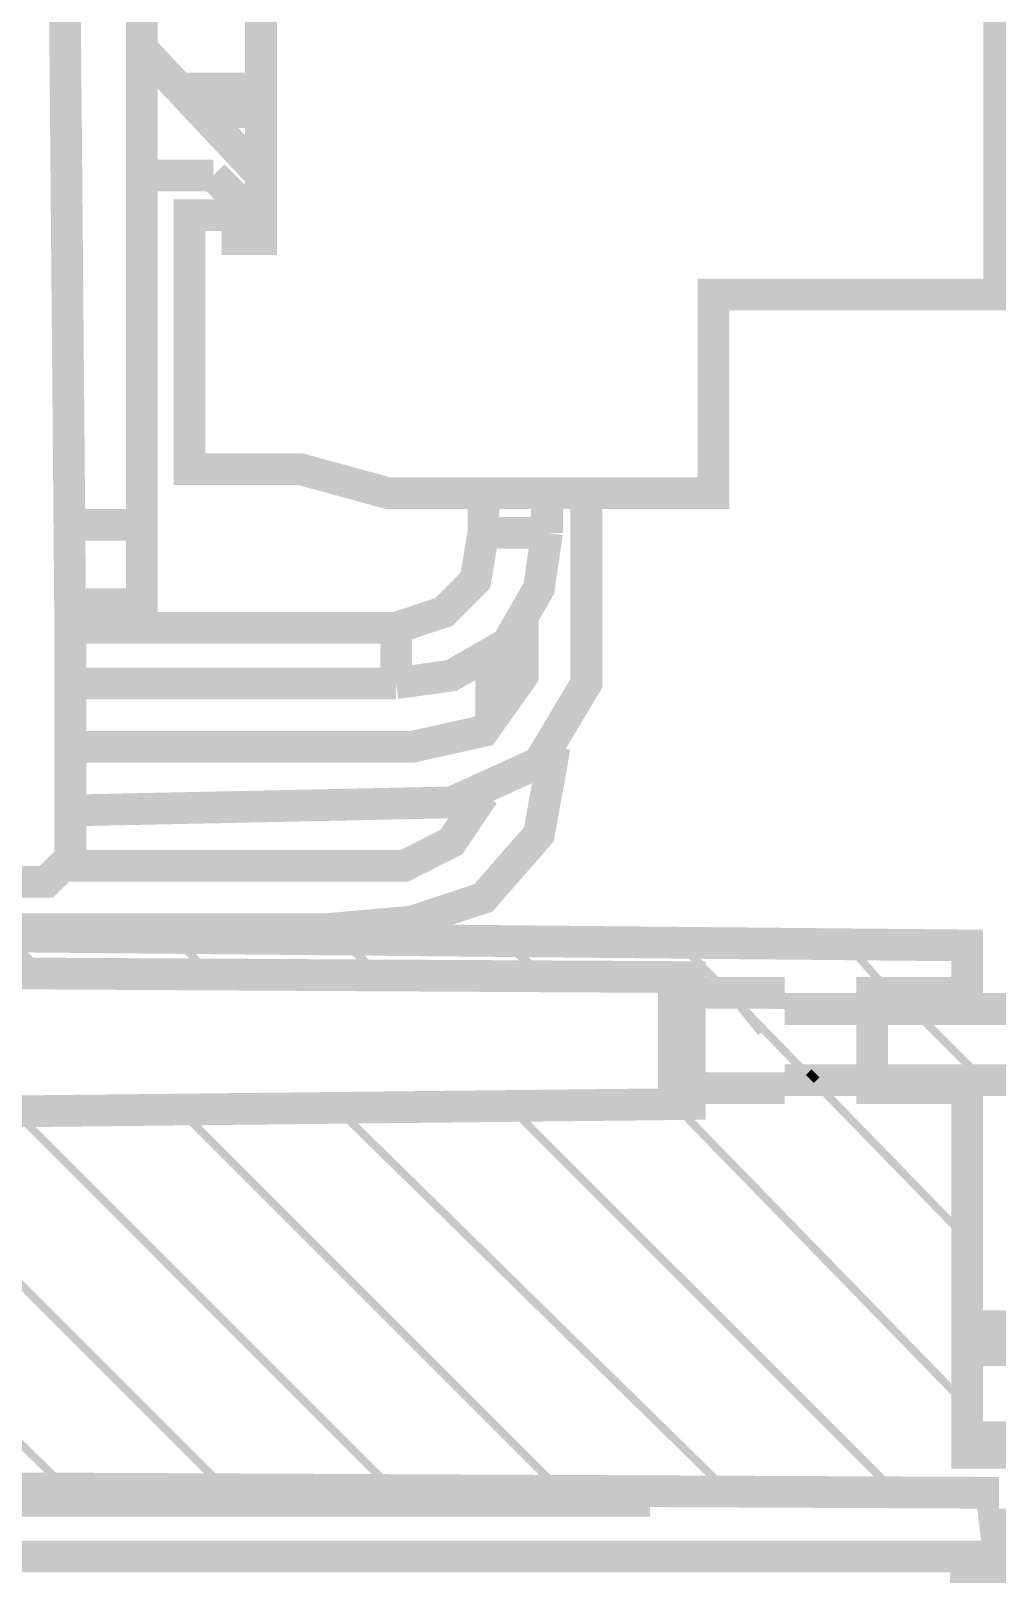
# Model space of a CAD drawing. Header units: metres. Extents: x 2999 to 3164, y 1641 to 1678.
# Drawn here: x 3014.99 to 3015.367, y 1655.16 to 1655.762 of the extents above; entities that cross this region are included whole.
import ezdxf

# ---------------------------------------------------------------- set-up
doc = ezdxf.new("R2010")
doc.units = ezdxf.units.M
doc.layers.add('BLACK', color=7, linetype='Continuous')

msp = doc.modelspace()

# ---------------------------------------------------------------- linework, layer by layer
at = {"layer": 'BLACK'}
for points, const_width in [([(3014.80403, 1656.41801), (3014.80403, 1655.9566), (3014.81025, 1655.9381), (3014.82882, 1655.92566), (3014.85048, 1655.92259), (3014.93716, 1655.92259), (3014.95888, 1655.91952), (3014.98053, 1655.9133), (3014.99589, 1655.89787), (3015.00218, 1655.87622), (3015.00518, 1655.52628), (3015.00518, 1655.4396), (3014.99904, 1655.43346), (3014.99589, 1655.43031), (3014.97439, 1655.43031)], 0.01238), ([(3015.00518, 1655.56966), (3015.03312, 1655.56966), (3015.03312, 1655.98455)], 0.01238), ([(3015.03312, 1655.75545), (3015.07957, 1655.70593)], 0.01238), ([(3015.04863, 1655.73987), (3015.07957, 1655.73987), (3015.04556, 1655.73987)], 0.01238), ([(3015.06721, 1655.73987), (3015.06721, 1655.73065)], 0.01238), ([(3015.06092, 1655.70593), (3015.03312, 1655.70593)], 0.01238), ([(3015.03312, 1655.70593), (3015.06092, 1655.70593)], 0.01238), ([(3015.06092, 1655.70593), (3015.07336, 1655.69357), (3015.07957, 1655.69357)], 0.01238), ([(3015.0765, 1655.70593), (3015.07957, 1655.70593)], 0.01238), ([(3015.20648, 1655.58202), (3015.20648, 1655.50777), (3015.18798, 1655.47683), (3015.15389, 1655.46133), (3015.00518, 1655.45818)], 0.01238), ([(3015.16633, 1655.56651), (3015.16633, 1655.58202)], 0.01238), ([(3015.19112, 1655.58202), (3015.19112, 1655.56651)], 0.01238), ([(3015.00518, 1655.53871), (3015.03312, 1655.53871), (3015.03312, 1655.56966)], 0.01238), ([(3015.13224, 1655.52943), (3015.15074, 1655.53557), (3015.16318, 1655.548), (3015.16633, 1655.56651)], 0.01238), ([(3015.13224, 1655.50777), (3015.15389, 1655.51085), (3015.17554, 1655.52328), (3015.18798, 1655.54486), (3015.19112, 1655.56651)], 0.01238), ([(3015.19112, 1655.56651), (3015.16633, 1655.56651)], 0.01238), ([(3015.00518, 1655.48298), (3015.13838, 1655.48298), (3015.16633, 1655.48919), (3015.18169, 1655.51085), (3015.18169, 1655.53557)], 0.01238), ([(3015.00518, 1655.52943), (3015.13224, 1655.52943)], 0.01238), ([(3015.13224, 1655.50777), (3015.13224, 1655.52943)], 0.01238), ([(3015.1694, 1655.49227), (3015.1694, 1655.52006)], 0.01238), ([(3015.13224, 1655.50777), (3015.00518, 1655.50777)], 0.01238), ([(3015.19412, 1655.48298), (3015.18798, 1655.44889), (3015.16633, 1655.42409), (3015.13838, 1655.4148), (3015.1043, 1655.4118), (3014.97439, 1655.4118)], 0.01238), ([(3015.00518, 1655.43653), (3015.13538, 1655.43653), (3015.15389, 1655.44589), (3015.16633, 1655.4644)], 0.01238), ([(3014.67712, 1655.19507), (3015.36748, 1655.19193), (3015.36448, 1655.19193), (3015.36748, 1655.16713), (3015.54713, 1655.16713), (3015.54713, 1655.17956), (3015.37984, 1655.18271), (3015.37984, 1655.19822), (3015.40464, 1655.20121), (3015.40464, 1655.20751), (3015.35504, 1655.20751), (3015.35504, 1655.35292), (3015.31803, 1655.35292), (3015.31803, 1655.38072), (3015.35504, 1655.38072), (3015.35504, 1655.40551), (3014.68948, 1655.4118)], 0.01238), ([(3014.99289, 1655.3963), (3014.98053, 1655.40866)], 0.0031), ([(3015.06092, 1655.39315), (3015.04556, 1655.40866)], 0.0031), ([(3015.12609, 1655.39315), (3015.11059, 1655.40866)], 0.0031), ([(3015.19112, 1655.39315), (3015.17554, 1655.40551)], 0.0031), ([(3015.35504, 1655.29104), (3015.24371, 1655.40551)], 0.0031), ([(3015.33039, 1655.38072), (3015.30874, 1655.40551)], 0.0031), ([(3014.67412, 1655.3963), (3015.24686, 1655.39315), (3015.24686, 1655.34363), (3014.67412, 1655.33741)], 0.01238), ([(3015.24686, 1655.39015), (3015.24057, 1655.39015), (3015.24057, 1655.38701)], 0.01238), ([(3015.24057, 1655.38701), (3015.28387, 1655.38701)], 0.01238), ([(3015.24057, 1655.34978), (3015.24057, 1655.38701)], 0.01238), ([(3015.28387, 1655.38701), (3015.28387, 1655.38072)], 0.01238), ([(3015.31174, 1655.38701), (3015.35504, 1655.38701)], 0.01238), ([(3015.31174, 1655.38072), (3015.31174, 1655.38701)], 0.01238), ([(3015.35504, 1655.38701), (3015.35504, 1655.38072)], 0.01238), ([(3015.27466, 1655.3715), (3015.26222, 1655.38701)], 0.0031), ([(3015.28387, 1655.38072), (3015.31174, 1655.38072)], 0.01238), ([(3015.36133, 1655.35292), (3015.32725, 1655.38701)], 0.0031), ([(3015.46345, 1655.38072), (3015.35504, 1655.38072)], 0.01238), ([(3015.28387, 1655.34978), (3015.24057, 1655.34978)], 0.01238), ([(3015.31174, 1655.35292), (3015.28387, 1655.35292)], 0.01238), ([(3015.28387, 1655.35292), (3015.28387, 1655.34978)], 0.01238), ([(3015.29631, 1655.35292), (3015.29316, 1655.35607)], 0.0031), ([(3015.31174, 1655.34978), (3015.31174, 1655.35292)], 0.01238), ([(3015.35504, 1655.34978), (3015.31174, 1655.34978)], 0.01238), ([(3015.35504, 1655.35292), (3015.37677, 1655.35292)], 0.01238), ([(3015.35504, 1655.35292), (3015.35504, 1655.34978)], 0.01238), ([(3015.32725, 1655.19193), (3015.17554, 1655.34363)], 0.0031), ([(3015.35504, 1655.22601), (3015.24057, 1655.34363)], 0.0031), ([(3015.00218, 1655.19507), (3014.85362, 1655.34056)], 0.0031), ([(3015.06721, 1655.19193), (3014.91865, 1655.34056)], 0.0031), ([(3015.13224, 1655.19193), (3014.98368, 1655.34056)], 0.0031), ([(3015.19727, 1655.19193), (3015.04863, 1655.34056)], 0.0031), ([(3015.26222, 1655.19193), (3015.11059, 1655.34056)], 0.0031), ([(3015.37984, 1655.25695), (3015.35504, 1655.25695)], 0.01238), ([(3015.35504, 1655.24766), (3015.37984, 1655.24766)], 0.01238), ([(3015.37984, 1655.21365), (3015.35504, 1655.21365)], 0.01238), ([(3014.95581, 1655.18885), (3015.23128, 1655.18885)], 0.01238), ([(3015.23128, 1655.19193), (3015.23128, 1655.18885)], 0.01238), ([(3015.46652, 1655.08674), (3015.46652, 1655.15791), (3015.36448, 1655.15791), (3015.36448, 1655.16713), (3015.35504, 1655.16713), (3015.35205, 1655.11139), (3014.68948, 1655.10839), (3014.68948, 1655.16713), (3014.68026, 1655.16713), (3014.68026, 1655.15791), (3014.64932, 1655.15791), (3014.64932, 1655.14862), (3014.65854, 1655.14862), (3014.65854, 1653.94426)], 0.01238), ([(3014.67712, 1655.16713), (3015.36748, 1655.16713)], 0.01238), ([(3014.70813, 1655.16713), (3015.35205, 1655.16713)], 0.01238), ([(3014.7112, 1655.10839), (3014.7112, 1655.16713), (3015.35504, 1655.16713)], 0.01238)]:
    msp.add_lwpolyline(points, dxfattribs=dict(at, const_width=const_width))
at = {"layer": 'BLACK', "const_width": 0.01238}
for points in [[(3015.07957, 1655.86063), (3015.07957, 1655.68113), (3015.07036, 1655.68113), (3015.07036, 1655.69042), (3015.05163, 1655.69042), (3015.05163, 1655.59131), (3015.09501, 1655.59131), (3015.12909, 1655.58202), (3015.25608, 1655.58202), (3015.25608, 1655.65948), (3015.36748, 1655.65948), (3015.36748, 1655.87622), (3015.25608, 1655.87622), (3015.25608, 1655.95353), (3015.12909, 1655.95353), (3015.09501, 1655.94431), (3015.05163, 1655.94431), (3015.05163, 1655.87307), (3015.06092, 1655.86063), (3015.07957, 1655.86063)], [(3015.06721, 1655.73065), (3015.05478, 1655.73065), (3015.07957, 1655.73065), (3015.06721, 1655.73065)]]:
    msp.add_lwpolyline(points, close=True, dxfattribs=at)

doc.saveas('drawing.dxf')
